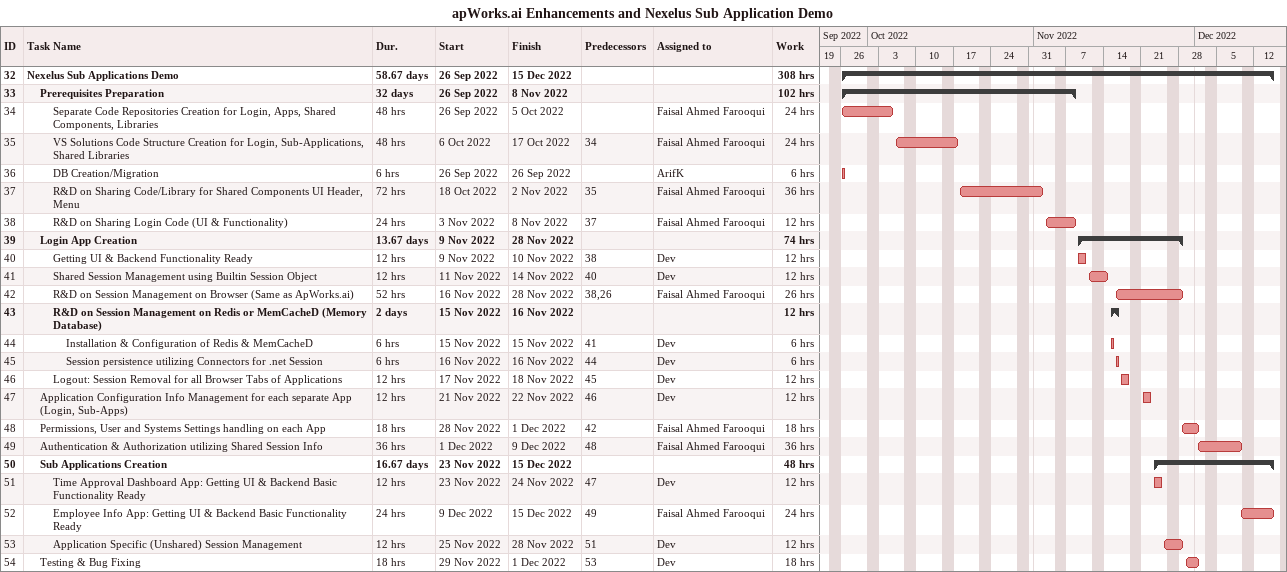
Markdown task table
apWorks.ai Enhancements and Nexelus Sub Application Demo

| ID | Level | Task | Duration | Start | Finish | Predecessors | Resources | Work (h) |
|---|---|---|---|---|---|---|---|---|
| 32 | 1 | **Nexelus Sub Applications Demo** | 58.67d | 2022-09-26 | 2022-12-15 |  |  | 308 |
| 33 | 2 | **Prerequisites Preparation** | 32d | 2022-09-26 | 2022-11-08 |  |  | 102 |
| 34 | 3 | Separate Code Repositories Creation for Login, Apps, Shared Components, Libraries | 48h | 2022-09-26 | 2022-10-05 |  | Faisal Ahmed Farooqui | 24 |
| 35 | 3 | VS Solutions Code Structure Creation for Login, Sub-Applications, Shared Libraries | 48h | 2022-10-06 | 2022-10-17 | 34 | Faisal Ahmed Farooqui | 24 |
| 36 | 3 | DB Creation/Migration | 6h | 2022-09-26 | 2022-09-26 |  | ArifK | 6 |
| 37 | 3 | R&D on Sharing Code/Library for Shared Components UI Header, Menu | 72h | 2022-10-18 | 2022-11-02 | 35 | Faisal Ahmed Farooqui | 36 |
| 38 | 3 | R&D on Sharing Login Code (UI & Functionality) | 24h | 2022-11-03 | 2022-11-08 | 37 | Faisal Ahmed Farooqui | 12 |
| 39 | 2 | **Login App Creation** | 13.67d | 2022-11-09 | 2022-11-28 |  |  | 74 |
| 40 | 3 | Getting UI & Backend Functionality Ready | 12h | 2022-11-09 | 2022-11-10 | 38 | Dev | 12 |
| 41 | 3 | Shared Session Management using Builtin Session Object | 12h | 2022-11-11 | 2022-11-14 | 40 | Dev | 12 |
| 42 | 3 | R&D on Session Management on Browser (Same as ApWorks.ai) | 52h | 2022-11-16 | 2022-11-28 | 38, 26 | Faisal Ahmed Farooqui | 26 |
| 43 | 3 | **R&D on Session Management on Redis or MemCacheD (Memory Database)** | 2d | 2022-11-15 | 2022-11-16 |  |  | 12 |
| 44 | 4 | Installation & Configuration of Redis & MemCacheD | 6h | 2022-11-15 | 2022-11-15 | 41 | Dev | 6 |
| 45 | 4 | Session persistence utilizing Connectors for .net Session | 6h | 2022-11-16 | 2022-11-16 | 44 | Dev | 6 |
| 46 | 3 | Logout: Session Removal for all Browser Tabs of Applications | 12h | 2022-11-17 | 2022-11-18 | 45 | Dev | 12 |
| 47 | 2 | Application Configuration Info Management for each separate App (Login, Sub-Apps) | 12h | 2022-11-21 | 2022-11-22 | 46 | Dev | 12 |
| 48 | 2 | Permissions, User and Systems Settings handling on each App | 18h | 2022-11-28 | 2022-12-01 | 42 | Faisal Ahmed Farooqui | 18 |
| 49 | 2 | Authentication & Authorization utilizing Shared Session Info | 36h | 2022-12-01 | 2022-12-09 | 48 | Faisal Ahmed Farooqui | 36 |
| 50 | 2 | **Sub Applications Creation** | 16.67d | 2022-11-23 | 2022-12-15 |  |  | 48 |
| 51 | 3 | Time Approval Dashboard App: Getting UI & Backend Basic Functionality Ready | 12h | 2022-11-23 | 2022-11-24 | 47 | Dev | 12 |
| 52 | 3 | Employee Info App: Getting UI & Backend Basic Functionality Ready | 24h | 2022-12-09 | 2022-12-15 | 49 | Faisal Ahmed Farooqui | 24 |
| 53 | 3 | Application Specific (Unshared) Session Management | 12h | 2022-11-25 | 2022-11-28 | 51 | Dev | 12 |
| 54 | 2 | Testing & Bug Fixing | 18h | 2022-11-29 | 2022-12-01 | 53 | Dev | 18 |
